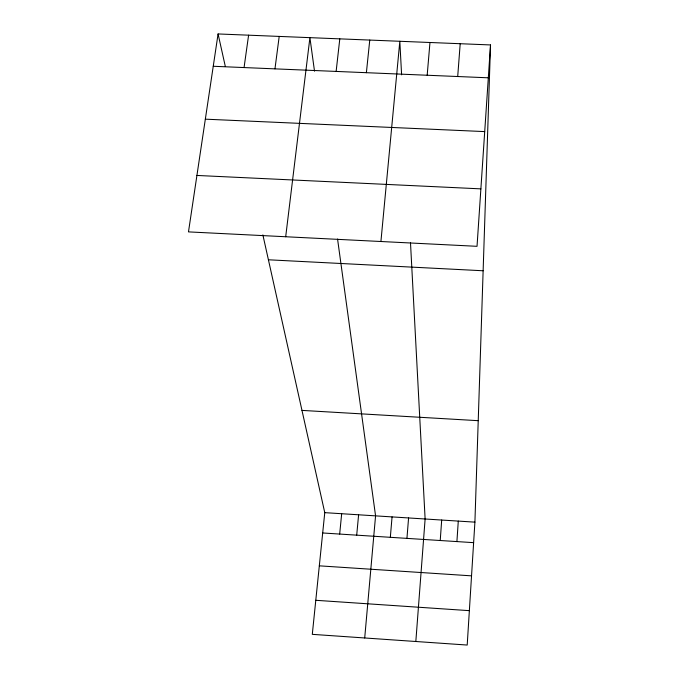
<?xml version="1.0" encoding="UTF-8"?>
<svg xmlns="http://www.w3.org/2000/svg" width="679" height="679" viewBox="0 0 679 679"><rect width="100%" height="100%" fill="white"/><g stroke="black" fill="none" stroke-linecap="round" stroke-linejoin="round"><path stroke-width="1.02" d="M262.866 234.892L324.766 512.653L312.298 634.347L467.203 645.05L474.91 522.143L490.518 44.941L218.078 33.95L188.482 231.887L477.031 246.316L490.518 44.941M456.908 541.587L458.283 521.09M440.23 540.518L441.69 520.046M457.705 76.523L460.201 43.719M415.828 641.502L425.122 518.994L410.489 242.658M406.942 538.379L408.58 517.95M390.332 537.31L392.063 516.906M427.176 75.242L429.968 42.497M364.708 637.963L375.572 515.862L337.556 239.016M380.919 241.512L399.821 41.283L401.603 74.843M356.704 535.154L358.605 514.792M339.678 534.059L341.673 513.723M366.388 72.695L369.766 40.069M336.13 71.422L339.797 38.864M285.689 236.75L309.913 37.659L314.513 71.185M274.961 68.859L279.205 36.42M244.058 67.56L248.599 35.181M213.248 66.27L488.32 77.805M205.338 119.165L484.713 131.599M196.918 175.445L480.876 188.864M268.409 259.785L483.134 270.768M301.977 410.396L478.228 420.683M324.766 512.653L474.91 522.143M322.686 532.973L473.619 542.657M319.317 565.836L471.54 575.851M315.786 600.295L469.359 610.659M218.078 33.95L225.318 66.44"/></g></svg>
